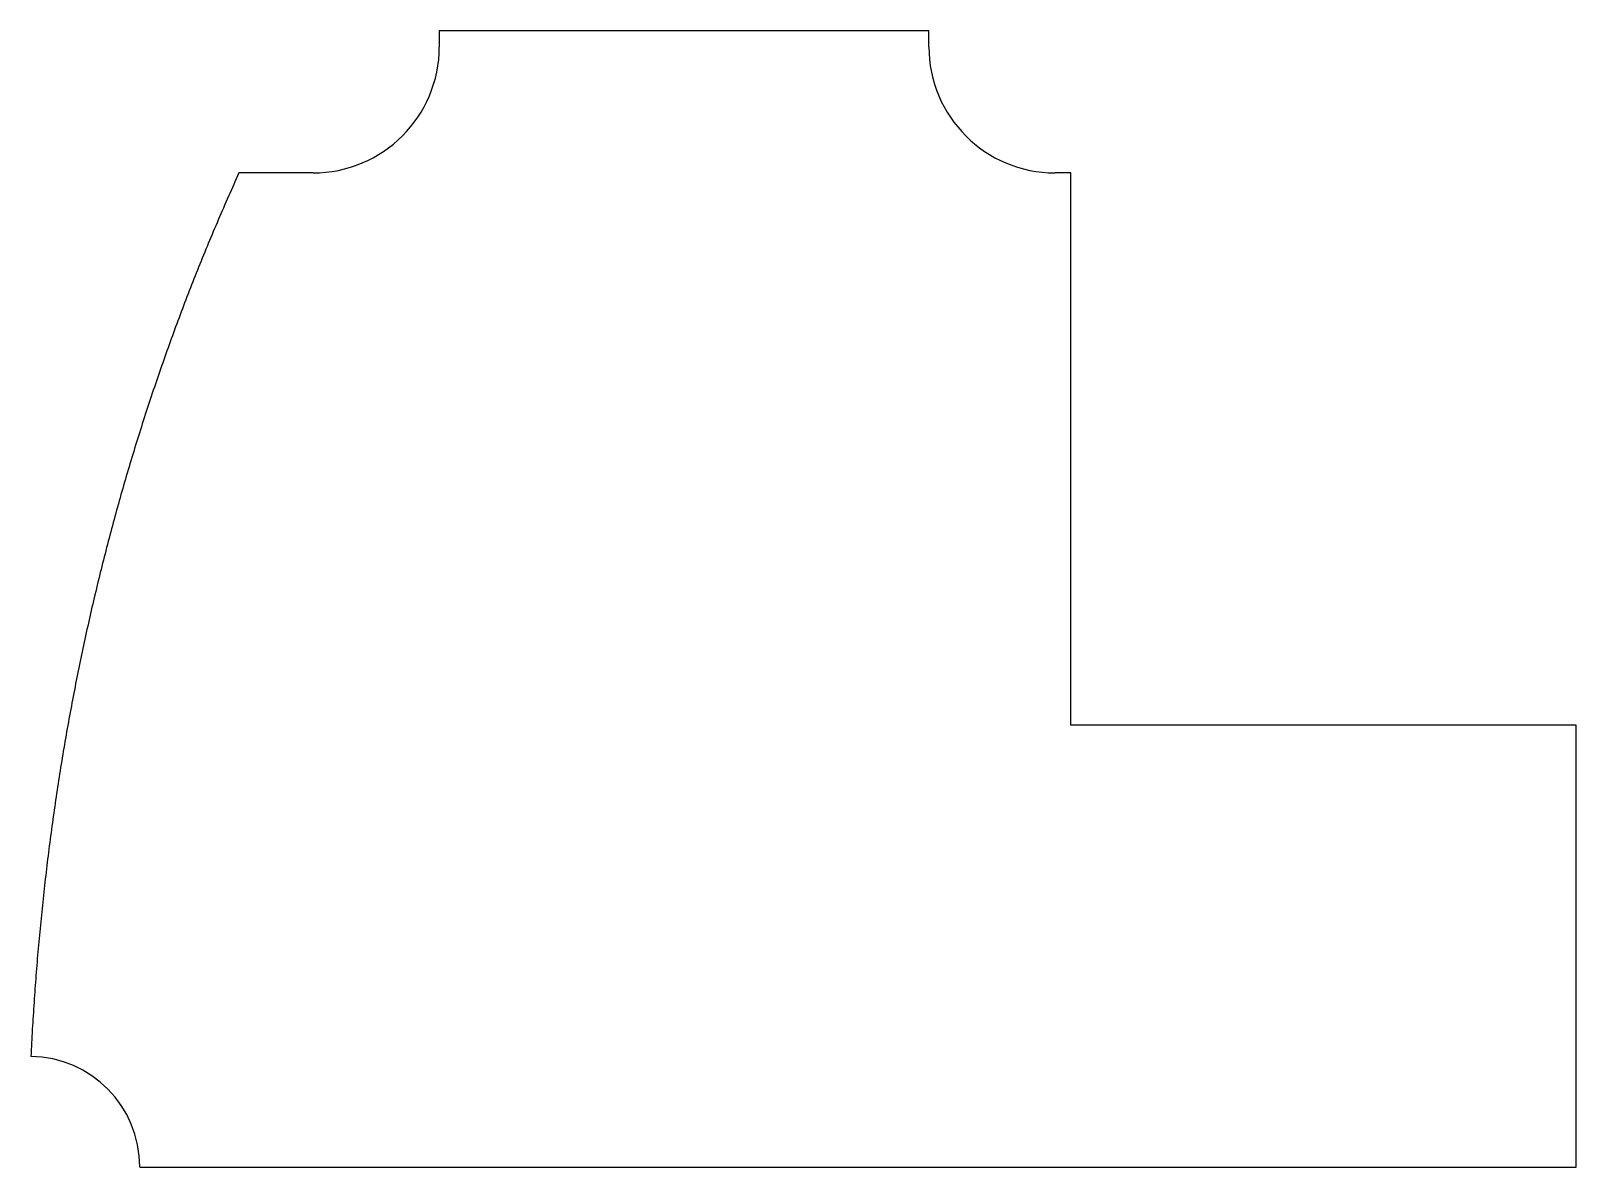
# Model space of a CAD drawing. Header units: millimetres. Extents: x 28.1 to 77, y 0.5 to 36.5.
import ezdxf

# ---------------------------------------------------------------- set-up
doc = ezdxf.new("R2010")
doc.units = ezdxf.units.MM

msp = doc.modelspace()

# ---------------------------------------------------------------- linework, layer by layer
at = {"color": 7, "linetype": 'Continuous', "lineweight": 25}
for p, q in [((40.995, 36.5), (40.995, 36)), ((56.5, 36.5), (40.995, 36.5)), ((56.5, 36), (56.5, 36.5)), ((36.995, 32), (34.648, 32)), ((61, 32), (60.5, 32)), ((61, 14.5), (61, 32)), ((77, 14.5), (61, 14.5)), ((77, 0.5), (77, 14.5)), ((31.508, 0.508), (31.508, 0.5)), ((31.508, 0.5), (77, 0.5))]:
    msp.add_line(p, q, dxfattribs=at)
for centre, radius, start, end in [((36.995, 36), 4, 270, 0), ((60.5, 36), 4, 180, 270), ((28.008, 0.508), 3.5, 0, 89.1682)]:
    msp.add_arc(centre, radius, start, end, dxfattribs=at)
msp.add_open_spline([(34.648, 32), (34.537, 31.753), (34.315, 31.26), (33.992, 30.516), (33.677, 29.768), (33.371, 29.017), (33.073, 28.263), (32.784, 27.505), (32.503, 26.743), (32.231, 25.978), (31.967, 25.21), (31.711, 24.438), (31.464, 23.662), (31.225, 22.883), (30.994, 22.101), (30.772, 21.315), (30.559, 20.526), (30.354, 19.733), (30.157, 18.936), (29.969, 18.137), (29.789, 17.333), (29.618, 16.526), (29.455, 15.716), (29.3, 14.902), (29.154, 14.085), (29.016, 13.264), (28.887, 12.44), (28.766, 11.613), (28.654, 10.781), (28.55, 9.947), (28.454, 9.109), (28.367, 8.267), (28.288, 7.422), (28.218, 6.573), (28.156, 5.721), (28.102, 4.866), (28.073, 4.294), (28.059, 4.008)], degree=3, knots=[0, 0, 0, 0, 0.0280441, 0.0560808, 0.0841138, 0.1121465, 0.1401825, 0.1682253, 0.1962784, 0.2243455, 0.25243, 0.2805354, 0.3086653, 0.3368232, 0.3650125, 0.3932368, 0.4214994, 0.449804, 0.4781538, 0.5065524, 0.5350031, 0.5635093, 0.5920744, 0.6207017, 0.6493946, 0.6781564, 0.7069903, 0.7358996, 0.7648876, 0.7939573, 0.8231121, 0.852355, 0.8816892, 0.9111177, 0.9406437, 0.9702701, 1, 1, 1, 1], dxfattribs=at)

doc.saveas('drawing.dxf')
